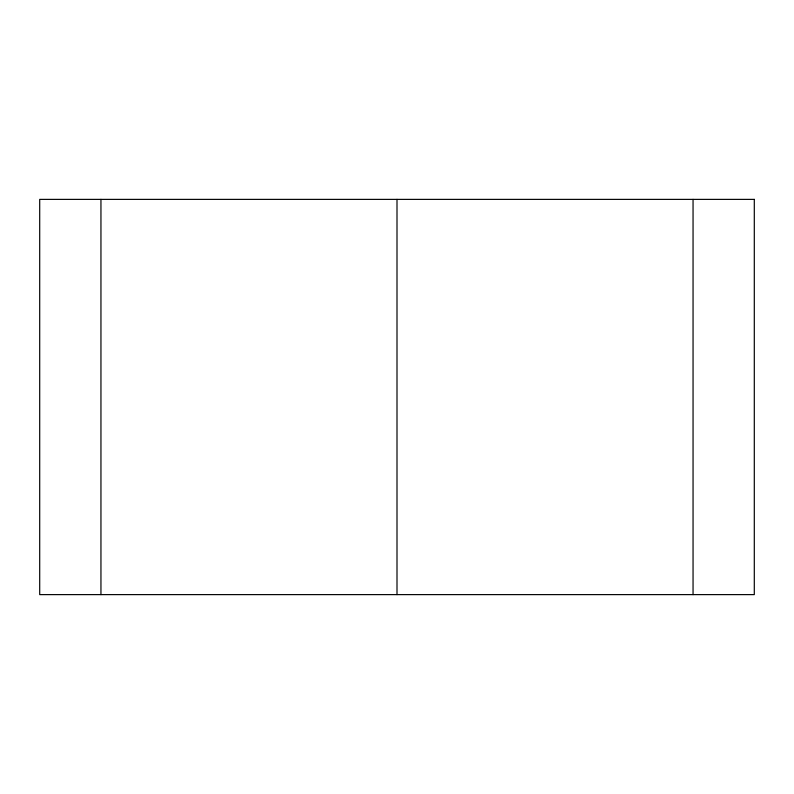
<?xml version="1.0" encoding="UTF-8"?>
<svg xmlns="http://www.w3.org/2000/svg" width="794" height="794" viewBox="0 0 794 794"><rect width="100%" height="100%" fill="white"/><g stroke="black" fill="none" stroke-linecap="round" stroke-linejoin="round"><path stroke-width="1.19" d="M693.053 199.383L693.053 594.617M397 199.383L397 594.617M100.947 199.383L100.947 594.617M754.3 199.383L39.7 199.383L39.7 594.617L754.3 594.617L754.3 199.383"/></g></svg>
